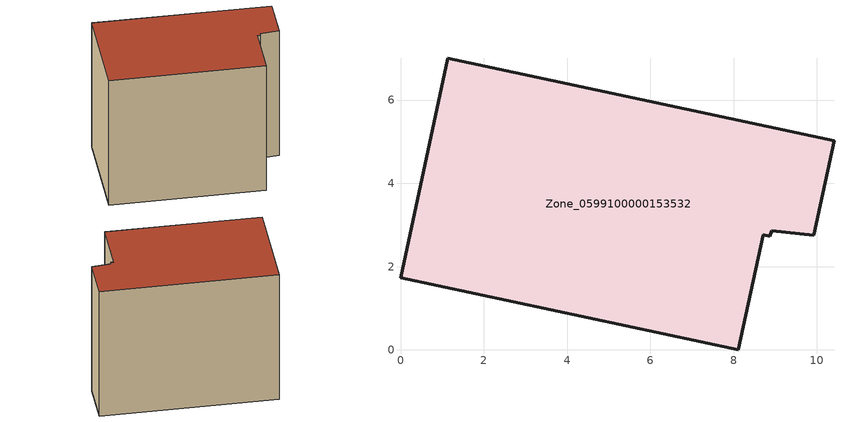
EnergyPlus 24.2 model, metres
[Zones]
Zone_0599100000153532
 floor ground (C_G): 0,1.73 1.14,7.01 10.41,5.03 9.92,2.75 8.91,2.86 8.86,2.74 8.71,2.77 8.11,0 z0
 wall outside (C_F): 1.14,7.01 0,1.73 8.11,0 8.71,2.77 8.86,2.74 8.91,2.86 9.92,2.75 10.41,5.03 1.14,7.01 z0:7.83
 roof outside (C_R): 8.86,2.74 8.91,2.86 9.92,2.75 10.41,5.03 1.14,7.01 0,1.73 8.11,0 8.71,2.77 z7.83
[BUILDING]
Pand.0599100000153532: North Axis=0; Terrain=City; Loads Convergence Tolerance Value=0.04; Temperature Convergence Tolerance Value=0.4; Solar Distribution=FullExterior; Maximum Number of Warmup Days=25; Minimum Number of Warmup Days=1
[Site:Location]
Rotterdam.The.Hague.AP_ZH_NLD Design_Conditions: Latitude=51.96; Longitude=4.45; Time Zone=1; Elevation=-4.5
[SITE:GROUNDTEMPERATURE:BUILDINGSURFACE]
18, 18, 18, 18, 18, 18, 18, 18, 18, 18, 18, 18
[MATERIAL] Thermal Absorptance=0.9; Solar Absorptance=0.7; Visible Absorptance=0.7
Name | Roughness | Thickness | Conductivity | Density | Specific Heat
G.TI.1975-1991 | MediumSmooth | 0.15 | 0.288461 | 540 | 1210
F.TI.1975-1991 | Rough | 0.3 | 0.230769 | 1920 | 840
R.TI.1975-1991 | MediumRough | 0.2 | 0.153846 | 1500 | 1000
[CONSTRUCTION]
C_G: G.TI.1975-1991
C_F: F.TI.1975-1991
C_R: R.TI.1975-1991
[ZONE]
Zone_0599100000153532: Type=1; Multiplier=1; Ceiling Height=Autocalculate; Volume=Autocalculate; Floor Area=autocalculate; Part of Total Floor Area=Yes
[ZONEINFILTRATION:DESIGNFLOWRATE]
Infil_Zone_0599100000153532: Zone or ZoneList or Space or SpaceList=Zone_0599100000153532; Schedule=AlwaysOn; Design Flow Rate Calculation Method=Flow/Area; Flow Rate per Floor Area=0.003; Constant Term Coefficient=1; Temperature Term Coefficient=0; Velocity Term Coefficient=0; Velocity Squared Term Coefficient=0
[HVACTEMPLATE:ZONE:IDEALLOADSAIRSYSTEM]
Zone_0599100000153532: Maximum Heating Supply Air Temperature=50; Minimum Cooling Supply Air Temperature=13; Maximum Heating Supply Air Humidity Ratio=0.0156; Minimum Cooling Supply Air Humidity Ratio=0.0077; Heating Limit=NoLimit; Cooling Limit=NoLimit; Dehumidification Control Type=ConstantSensibleHeatRatio; Cooling Sensible Heat Ratio=0.7; Dehumidification Setpoint=60; Humidification Control Type=None; Humidification Setpoint=30; Outdoor Air Method=None; Outdoor Air Flow Rate per Person=0.00944; Outdoor Air Flow Rate per Zone Floor Area=0; Outdoor Air Flow Rate per Zone=0; Demand Controlled Ventilation Type=None; Outdoor Air Economizer Type=NoEconomizer; Heat Recovery Type=None; Sensible Heat Recovery Effectiveness=0.7; Latent Heat Recovery Effectiveness=0.65
[ZONECONTROL:THERMOSTAT]
ThermostatControl_Zone_0599100000153532: Zone or ZoneList=Zone_0599100000153532; Control Type Schedule=DualSetpointControlType; Control 1=Thermostat_Zone_0599100000153532; Temperature Difference Between Cutout And Setpoint=0
[THERMOSTATSETPOINT:DUALSETPOINT]
Thermostat_Zone_0599100000153532: Heating Setpoint Temperature Schedule=HeatingSetpoint_Zone_0599100000153532; Cooling Setpoint Temperature Schedule=CoolingSetpoint_Zone_0599100000153532
[SCHEDULE:COMPACT]
HeatingSetpoint_Zone_0599100000153532: Through: 12/31, For: AllDays, Until: 24:00, 21
CoolingSetpoint_Zone_0599100000153532: Through: 12/31, For: AllDays, Until: 24:00, 24
DualSetpointControlType: Through: 12/31, For: AllDays, Until: 24:00, 4
AlwaysOn: Through: 12/31, For: AllDays, Until: 24:00, 1
